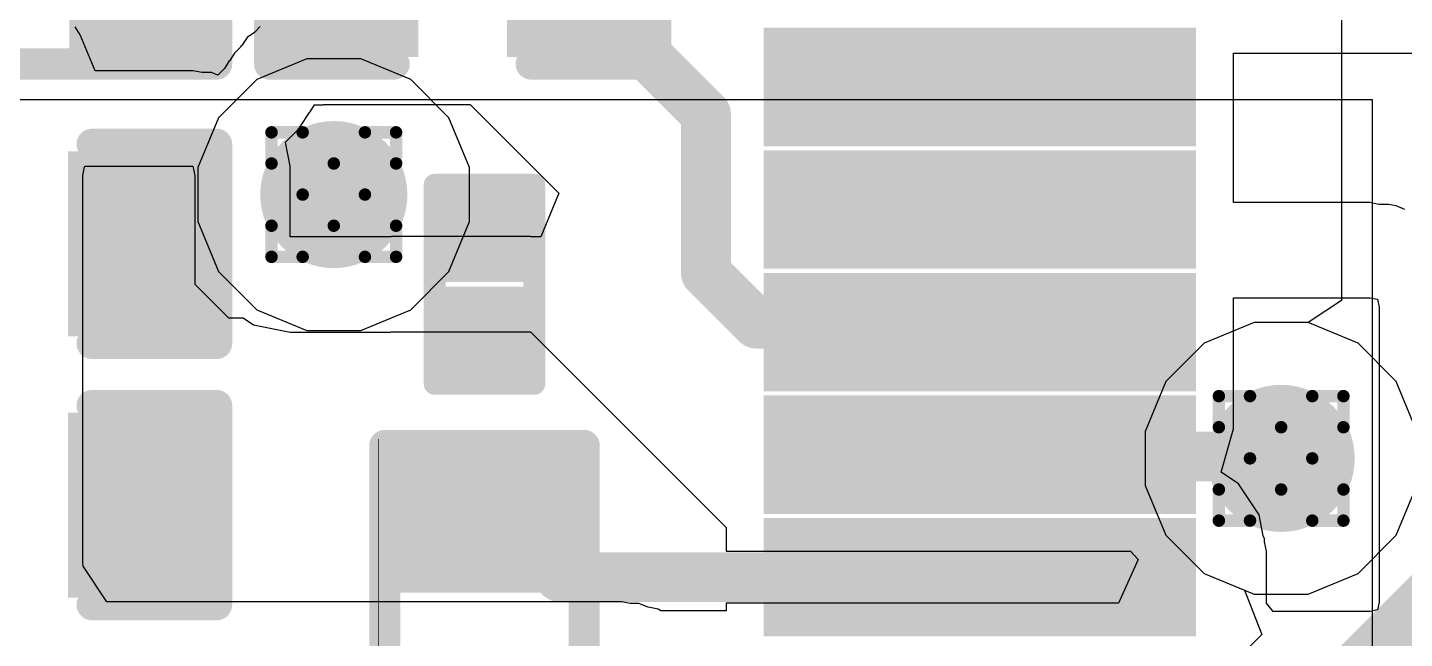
# Model space of a CAD drawing. Header units: inches. Extents: x -11 to 5379, y 0 to 5429.
# Drawn here: x 133.73 to 139.35, y 48.8 to 51.3 of the extents above; entities that cross this region are included whole.
import ezdxf

# ---------------------------------------------------------------- set-up
doc = ezdxf.new("R2010")
doc.units = ezdxf.units.IN
for name, color, linetype in [('Bottom Layer', 5, 'Continuous'), ('Drill Drawing', 1, 'Continuous'), ('GND', 16, 'Continuous'), ('PWR', 76, 'Continuous'), ('Top Layer', 1, 'Continuous'), ('Top Overlay', 2, 'Continuous'), ('Top Paste', 8, 'Continuous'), ('Top Solder', 216, 'Continuous'), ('Via Holes', 16, 'Continuous')]:
    doc.layers.add(name, color=color, linetype=linetype)

# ---------------------------------------------------------------- blocks, each defined once
blk = doc.blocks.new('LQFP_144_20_20__157')
at = {"layer": 'Top Layer'}
for points in [[(-11.46, -4.61), (-9.9, -4.61), (-9.9, -4.89), (-11.46, -4.89)], [(-11.46, -5.11), (-9.9, -5.11), (-9.9, -5.39), (-11.46, -5.39)], [(-11.46, -5.61), (-9.9, -5.61), (-9.9, -5.89), (-11.46, -5.89)], [(-11.46, -6.11), (-9.9, -6.11), (-9.9, -6.39), (-11.46, -6.39)], [(-11.46, -6.61), (-9.9, -6.61), (-9.9, -6.89), (-11.46, -6.89)]]:
    blk.add_hatch(color=1, dxfattribs=at).paths.add_polyline_path(points)
at = {"layer": 'Top Paste'}
for points in [[(-11.46, -4.61), (-9.9, -4.61), (-9.9, -4.89), (-11.46, -4.89)], [(-11.46, -5.11), (-9.9, -5.11), (-9.9, -5.39), (-11.46, -5.39)], [(-11.46, -5.61), (-9.9, -5.61), (-9.9, -5.89), (-11.46, -5.89)], [(-11.46, -6.11), (-9.9, -6.11), (-9.9, -6.39), (-11.46, -6.39)], [(-11.46, -6.61), (-9.9, -6.61), (-9.9, -6.89), (-11.46, -6.89)]]:
    blk.add_hatch(color=8, dxfattribs=at).paths.add_polyline_path(points)
at = {"layer": 'Top Solder'}
for points in [[(-11.5616, -4.5084), (-9.7984, -4.5084), (-9.7984, -4.9916), (-11.5616, -4.9916)], [(-11.5616, -5.0084), (-9.7984, -5.0084), (-9.7984, -5.4916), (-11.5616, -5.4916)], [(-11.5616, -5.5084), (-9.7984, -5.5084), (-9.7984, -5.9916), (-11.5616, -5.9916)], [(-11.5616, -6.0084), (-9.7984, -6.0084), (-9.7984, -6.4916), (-11.5616, -6.4916)], [(-11.5616, -6.5084), (-9.7984, -6.5084), (-9.7984, -6.9916), (-11.5616, -6.9916)]]:
    blk.add_hatch(color=216, dxfattribs=at).paths.add_polyline_path(points)
blk = doc.blocks.new('R___0402_459')
at = {"layer": 'Top Layer'}
for points in [[(-0.6985, -0.3175), (-0.6985, 0.3175), (-0.2413, 0.3175), (-0.2413, -0.3175)], [(0.2413, -0.3175), (0.2413, 0.3175), (0.6985, 0.3175), (0.6985, -0.3175)]]:
    blk.add_hatch(color=1, dxfattribs=at).paths.add_polyline_path(points)
at = {"layer": 'Top Paste'}
for points in [[(-0.6985, -0.3175), (-0.6985, 0.3175), (-0.2413, 0.3175), (-0.2413, -0.3175)], [(0.2413, -0.3175), (0.2413, 0.3175), (0.6985, 0.3175), (0.6985, -0.3175)]]:
    blk.add_hatch(color=8, dxfattribs=at).paths.add_polyline_path(points)
at = {"layer": 'Top Solder'}
for points in [[(-0.7535, -0.3725), (-0.7535, 0.3725), (-0.1863, 0.3725), (-0.1863, -0.3725)], [(0.1863, -0.3725), (0.1863, 0.3725), (0.7535, 0.3725), (0.7535, -0.3725)]]:
    blk.add_hatch(color=216, dxfattribs=at).paths.add_polyline_path(points)
at = {"layer": 'Top Overlay'}
for points in [[(0.7874, 0.4064, 0.127, 0.127, 0), (-0.7874, 0.4064, 0.127, 0.127, 0)], [(-0.7874, 0.4064, 0.127, 0.127, 0), (-0.7874, -0.4064, 0.127, 0.127, 0)], [(0.7874, 0.4064, 0.127, 0.127, 0), (0.7874, -0.4064, 0.127, 0.127, 0)], [(0.7874, -0.4064, 0.127, 0.127, 0), (-0.7874, -0.4064, 0.127, 0.127, 0)], [(0.8128, -0.4318, 0.00323, 0.00323, 0), (-0.8128, -0.4318, 0.00323, 0.00323, 0)]]:
    blk.add_lwpolyline(points, format="xyseb", dxfattribs=at)
for points in [[(-0.8191, 0.4064, 0.0635, 0.0635, 1), (-0.7556, 0.4064, 0.0635, 0.0635, 1)], [(-0.8191, 0.4064, 0.0635, 0.0635, 1), (-0.7556, 0.4064, 0.0635, 0.0635, 1)], [(0.7556, 0.4064, 0.0635, 0.0635, 1), (0.8191, 0.4064, 0.0635, 0.0635, 1)], [(0.7556, 0.4064, 0.0635, 0.0635, 1), (0.8191, 0.4064, 0.0635, 0.0635, 1)], [(-0.8191, -0.4064, 0.0635, 0.0635, 1), (-0.7556, -0.4064, 0.0635, 0.0635, 1)], [(-0.8191, -0.4064, 0.0635, 0.0635, 1), (-0.7556, -0.4064, 0.0635, 0.0635, 1)], [(0.7556, -0.4064, 0.0635, 0.0635, 1), (0.8191, -0.4064, 0.0635, 0.0635, 1)], [(0.7556, -0.4064, 0.0635, 0.0635, 1), (0.8191, -0.4064, 0.0635, 0.0635, 1)], [(-0.8136, -0.4318, 0.00161, 0.00161, 1), (-0.812, -0.4318, 0.00161, 0.00161, 1)], [(0.812, -0.4318, 0.00161, 0.00161, 1), (0.8136, -0.4318, 0.00161, 0.00161, 1)]]:
    blk.add_lwpolyline(points, format="xyseb", close=True, dxfattribs=at)
blk = doc.blocks.new('R___0402_463')
at = {"layer": 'Top Layer'}
for points in [[(-0.6985, -0.3175), (-0.6985, 0.3175), (-0.2413, 0.3175), (-0.2413, -0.3175)], [(0.2413, -0.3175), (0.2413, 0.3175), (0.6985, 0.3175), (0.6985, -0.3175)]]:
    blk.add_hatch(color=1, dxfattribs=at).paths.add_polyline_path(points)
at = {"layer": 'Top Paste'}
for points in [[(-0.6985, -0.3175), (-0.6985, 0.3175), (-0.2413, 0.3175), (-0.2413, -0.3175)], [(0.2413, -0.3175), (0.2413, 0.3175), (0.6985, 0.3175), (0.6985, -0.3175)]]:
    blk.add_hatch(color=8, dxfattribs=at).paths.add_polyline_path(points)
at = {"layer": 'Top Solder'}
for points in [[(-0.7535, -0.3725), (-0.7535, 0.3725), (-0.1863, 0.3725), (-0.1863, -0.3725)], [(0.1863, -0.3725), (0.1863, 0.3725), (0.7535, 0.3725), (0.7535, -0.3725)]]:
    blk.add_hatch(color=216, dxfattribs=at).paths.add_polyline_path(points)
at = {"layer": 'Top Overlay'}
for points in [[(0.7874, 0.4064, 0.127, 0.127, 0), (-0.7874, 0.4064, 0.127, 0.127, 0)], [(-0.7874, -0.4064, 0.127, 0.127, 0), (-0.7874, 0.4064, 0.127, 0.127, 0)], [(0.7874, -0.4064, 0.127, 0.127, 0), (0.7874, 0.4064, 0.127, 0.127, 0)], [(0.7874, -0.4064, 0.127, 0.127, 0), (-0.7874, -0.4064, 0.127, 0.127, 0)], [(0.8128, -0.4318, 0.00323, 0.00323, 0), (-0.8128, -0.4318, 0.00323, 0.00323, 0)]]:
    blk.add_lwpolyline(points, format="xyseb", dxfattribs=at)
for points in [[(-0.8191, 0.4064, 0.0635, 0.0635, 1), (-0.7556, 0.4064, 0.0635, 0.0635, 1)], [(-0.8191, 0.4064, 0.0635, 0.0635, 1), (-0.7556, 0.4064, 0.0635, 0.0635, 1)], [(0.7556, 0.4064, 0.0635, 0.0635, 1), (0.8191, 0.4064, 0.0635, 0.0635, 1)], [(0.7556, 0.4064, 0.0635, 0.0635, 1), (0.8191, 0.4064, 0.0635, 0.0635, 1)], [(-0.8191, -0.4064, 0.0635, 0.0635, 1), (-0.7556, -0.4064, 0.0635, 0.0635, 1)], [(-0.8191, -0.4064, 0.0635, 0.0635, 1), (-0.7556, -0.4064, 0.0635, 0.0635, 1)], [(0.7556, -0.4064, 0.0635, 0.0635, 1), (0.8191, -0.4064, 0.0635, 0.0635, 1)], [(0.7556, -0.4064, 0.0635, 0.0635, 1), (0.8191, -0.4064, 0.0635, 0.0635, 1)], [(-0.8136, -0.4318, 0.00161, 0.00161, 1), (-0.812, -0.4318, 0.00161, 0.00161, 1)], [(0.812, -0.4318, 0.00161, 0.00161, 1), (0.8136, -0.4318, 0.00161, 0.00161, 1)]]:
    blk.add_lwpolyline(points, format="xyseb", close=True, dxfattribs=at)
blk = doc.blocks.new('DFN_2_0_3_0_6__571')
at = {"layer": 'Top Layer'}
for points in [[(-0.33, -0.13), (-0.33, 0.13), (-0.06, 0.13), (-0.06, -0.13)], [(0.06, -0.13), (0.06, 0.13), (0.33, 0.13), (0.33, -0.13)]]:
    blk.add_hatch(color=1, dxfattribs=at).paths.add_polyline_path(points)
at = {"layer": 'Top Paste'}
for points in [[(-0.33, -0.13), (-0.33, 0.13), (-0.06, 0.13), (-0.06, -0.13)], [(0.06, -0.13), (0.06, 0.13), (0.33, 0.13), (0.33, -0.13)]]:
    blk.add_hatch(color=8, dxfattribs=at).paths.add_polyline_path(points)
at = {"layer": 'Top Solder'}
for points in [[(-0.38, -0.18), (-0.38, 0.18), (-0.01, 0.18), (-0.01, -0.18)], [(0.01, -0.18), (0.01, 0.18), (0.38, 0.18), (0.38, -0.18)]]:
    blk.add_hatch(color=216, dxfattribs=at).paths.add_polyline_path(points)
at = {"layer": 'Top Overlay'}
for points in [[(-0.4064, -0.2032, 0.0889, 0.0889, 0), (-0.4064, 0.2032, 0.0889, 0.0889, 0)], [(0.4064, 0.2032, 0.0889, 0.0889, 0), (-0.4064, 0.2032, 0.0889, 0.0889, 0)], [(0.4064, -0.2032, 0.0889, 0.0889, 0), (0.4064, 0.2032, 0.0889, 0.0889, 0)], [(0.4064, -0.2032, 0.0889, 0.0889, 0), (-0.4064, -0.2032, 0.0889, 0.0889, 0)]]:
    blk.add_lwpolyline(points, format="xyseb", dxfattribs=at)
for points in [[(-0.4286, 0.2032, 0.0445, 0.0445, 1), (-0.3842, 0.2032, 0.0445, 0.0445, 1)], [(-0.4286, 0.2032, 0.0445, 0.0445, 1), (-0.3842, 0.2032, 0.0445, 0.0445, 1)], [(0.3842, 0.2032, 0.0445, 0.0445, 1), (0.4286, 0.2032, 0.0445, 0.0445, 1)], [(0.3842, 0.2032, 0.0445, 0.0445, 1), (0.4286, 0.2032, 0.0445, 0.0445, 1)], [(-0.4286, -0.2032, 0.0445, 0.0445, 1), (-0.3842, -0.2032, 0.0445, 0.0445, 1)], [(-0.4286, -0.2032, 0.0445, 0.0445, 1), (-0.3842, -0.2032, 0.0445, 0.0445, 1)], [(0.3842, -0.2032, 0.0445, 0.0445, 1), (0.4286, -0.2032, 0.0445, 0.0445, 1)], [(0.3842, -0.2032, 0.0445, 0.0445, 1), (0.4286, -0.2032, 0.0445, 0.0445, 1)]]:
    blk.add_lwpolyline(points, format="xyseb", close=True, dxfattribs=at)
blk = doc.blocks.new('C___0402_679')
at = {"layer": 'Top Layer'}
for points in [[(-0.6985, -0.3175), (-0.6985, 0.3175), (-0.2413, 0.3175), (-0.2413, -0.3175)], [(0.2413, -0.3175), (0.2413, 0.3175), (0.6985, 0.3175), (0.6985, -0.3175)]]:
    blk.add_hatch(color=1, dxfattribs=at).paths.add_polyline_path(points)
at = {"layer": 'Top Paste'}
for points in [[(-0.6985, -0.3175), (-0.6985, 0.3175), (-0.2413, 0.3175), (-0.2413, -0.3175)], [(0.2413, -0.3175), (0.2413, 0.3175), (0.6985, 0.3175), (0.6985, -0.3175)]]:
    blk.add_hatch(color=8, dxfattribs=at).paths.add_polyline_path(points)
at = {"layer": 'Top Solder'}
for points in [[(-0.7585, -0.3775), (-0.7585, 0.3775), (-0.1813, 0.3775), (-0.1813, -0.3775)], [(0.1813, -0.3775), (0.1813, 0.3775), (0.7585, 0.3775), (0.7585, -0.3775)]]:
    blk.add_hatch(color=216, dxfattribs=at).paths.add_polyline_path(points)
at = {"layer": 'Top Overlay'}
for points in [[(-0.7874, -0.4064, 0.127, 0.127, 0), (-0.7874, 0.4064, 0.127, 0.127, 0)], [(-0.7874, 0.4064, 0.127, 0.127, 0), (-0.2794, 0.4064, 0.127, 0.127, 0)], [(0.2794, 0.4064, 0.127, 0.127, 0), (0.7874, 0.4064, 0.127, 0.127, 0)], [(0.7874, -0.4064, 0.127, 0.127, 0), (0.7874, 0.4064, 0.127, 0.127, 0)], [(-0.7874, -0.4064, 0.127, 0.127, 0), (-0.2794, -0.4064, 0.127, 0.127, 0)], [(0.2794, -0.4064, 0.127, 0.127, 0), (0.7874, -0.4064, 0.127, 0.127, 0)]]:
    blk.add_lwpolyline(points, format="xyseb", dxfattribs=at)
for points in [[(-0.8191, 0.4064, 0.0635, 0.0635, 1), (-0.7556, 0.4064, 0.0635, 0.0635, 1)], [(-0.8191, 0.4064, 0.0635, 0.0635, 1), (-0.7556, 0.4064, 0.0635, 0.0635, 1)], [(-0.3111, 0.4064, 0.0635, 0.0635, 1), (-0.2477, 0.4064, 0.0635, 0.0635, 1)], [(0.2477, 0.4064, 0.0635, 0.0635, 1), (0.3111, 0.4064, 0.0635, 0.0635, 1)], [(0.7556, 0.4064, 0.0635, 0.0635, 1), (0.8191, 0.4064, 0.0635, 0.0635, 1)], [(0.7556, 0.4064, 0.0635, 0.0635, 1), (0.8191, 0.4064, 0.0635, 0.0635, 1)], [(-0.8191, -0.4064, 0.0635, 0.0635, 1), (-0.7556, -0.4064, 0.0635, 0.0635, 1)], [(-0.8191, -0.4064, 0.0635, 0.0635, 1), (-0.7556, -0.4064, 0.0635, 0.0635, 1)], [(-0.3111, -0.4064, 0.0635, 0.0635, 1), (-0.2477, -0.4064, 0.0635, 0.0635, 1)], [(0.2477, -0.4064, 0.0635, 0.0635, 1), (0.3111, -0.4064, 0.0635, 0.0635, 1)], [(0.7556, -0.4064, 0.0635, 0.0635, 1), (0.8191, -0.4064, 0.0635, 0.0635, 1)], [(0.7556, -0.4064, 0.0635, 0.0635, 1), (0.8191, -0.4064, 0.0635, 0.0635, 1)]]:
    blk.add_lwpolyline(points, format="xyseb", close=True, dxfattribs=at)
blk = doc.blocks.new('C___0402_680')
at = {"layer": 'Top Layer'}
for points in [[(-0.6985, -0.3175), (-0.6985, 0.3175), (-0.2413, 0.3175), (-0.2413, -0.3175)], [(0.2413, -0.3175), (0.2413, 0.3175), (0.6985, 0.3175), (0.6985, -0.3175)]]:
    blk.add_hatch(color=1, dxfattribs=at).paths.add_polyline_path(points)
at = {"layer": 'Top Paste'}
for points in [[(-0.6985, -0.3175), (-0.6985, 0.3175), (-0.2413, 0.3175), (-0.2413, -0.3175)], [(0.2413, -0.3175), (0.2413, 0.3175), (0.6985, 0.3175), (0.6985, -0.3175)]]:
    blk.add_hatch(color=8, dxfattribs=at).paths.add_polyline_path(points)
at = {"layer": 'Top Solder'}
for points in [[(-0.7585, -0.3775), (-0.7585, 0.3775), (-0.1813, 0.3775), (-0.1813, -0.3775)], [(0.1813, -0.3775), (0.1813, 0.3775), (0.7585, 0.3775), (0.7585, -0.3775)]]:
    blk.add_hatch(color=216, dxfattribs=at).paths.add_polyline_path(points)
at = {"layer": 'Top Overlay'}
for points in [[(-0.7874, -0.4064, 0.127, 0.127, 0), (-0.7874, 0.4064, 0.127, 0.127, 0)], [(-0.7874, 0.4064, 0.127, 0.127, 0), (-0.2794, 0.4064, 0.127, 0.127, 0)], [(0.2794, 0.4064, 0.127, 0.127, 0), (0.7874, 0.4064, 0.127, 0.127, 0)], [(0.7874, -0.4064, 0.127, 0.127, 0), (0.7874, 0.4064, 0.127, 0.127, 0)], [(-0.7874, -0.4064, 0.127, 0.127, 0), (-0.2794, -0.4064, 0.127, 0.127, 0)], [(0.2794, -0.4064, 0.127, 0.127, 0), (0.7874, -0.4064, 0.127, 0.127, 0)]]:
    blk.add_lwpolyline(points, format="xyseb", dxfattribs=at)
for points in [[(-0.8191, 0.4064, 0.0635, 0.0635, 1), (-0.7556, 0.4064, 0.0635, 0.0635, 1)], [(-0.8191, 0.4064, 0.0635, 0.0635, 1), (-0.7556, 0.4064, 0.0635, 0.0635, 1)], [(-0.3111, 0.4064, 0.0635, 0.0635, 1), (-0.2477, 0.4064, 0.0635, 0.0635, 1)], [(0.2477, 0.4064, 0.0635, 0.0635, 1), (0.3111, 0.4064, 0.0635, 0.0635, 1)], [(0.7556, 0.4064, 0.0635, 0.0635, 1), (0.8191, 0.4064, 0.0635, 0.0635, 1)], [(0.7556, 0.4064, 0.0635, 0.0635, 1), (0.8191, 0.4064, 0.0635, 0.0635, 1)], [(-0.8191, -0.4064, 0.0635, 0.0635, 1), (-0.7556, -0.4064, 0.0635, 0.0635, 1)], [(-0.8191, -0.4064, 0.0635, 0.0635, 1), (-0.7556, -0.4064, 0.0635, 0.0635, 1)], [(-0.3111, -0.4064, 0.0635, 0.0635, 1), (-0.2477, -0.4064, 0.0635, 0.0635, 1)], [(0.2477, -0.4064, 0.0635, 0.0635, 1), (0.3111, -0.4064, 0.0635, 0.0635, 1)], [(0.7556, -0.4064, 0.0635, 0.0635, 1), (0.8191, -0.4064, 0.0635, 0.0635, 1)], [(0.7556, -0.4064, 0.0635, 0.0635, 1), (0.8191, -0.4064, 0.0635, 0.0635, 1)]]:
    blk.add_lwpolyline(points, format="xyseb", close=True, dxfattribs=at)
blk = doc.blocks.new('C___0402_692')
at = {"layer": 'Top Layer'}
for points in [[(-0.6985, -0.3175), (-0.6985, 0.3175), (-0.2413, 0.3175), (-0.2413, -0.3175)], [(0.2413, -0.3175), (0.2413, 0.3175), (0.6985, 0.3175), (0.6985, -0.3175)]]:
    blk.add_hatch(color=1, dxfattribs=at).paths.add_polyline_path(points)
at = {"layer": 'Top Paste'}
for points in [[(-0.6985, -0.3175), (-0.6985, 0.3175), (-0.2413, 0.3175), (-0.2413, -0.3175)], [(0.2413, -0.3175), (0.2413, 0.3175), (0.6985, 0.3175), (0.6985, -0.3175)]]:
    blk.add_hatch(color=8, dxfattribs=at).paths.add_polyline_path(points)
at = {"layer": 'Top Solder'}
for points in [[(-0.7585, -0.3775), (-0.7585, 0.3775), (-0.1813, 0.3775), (-0.1813, -0.3775)], [(0.1813, -0.3775), (0.1813, 0.3775), (0.7585, 0.3775), (0.7585, -0.3775)]]:
    blk.add_hatch(color=216, dxfattribs=at).paths.add_polyline_path(points)
at = {"layer": 'Top Overlay'}
for points in [[(-0.7874, -0.4064, 0.127, 0.127, 0), (-0.7874, 0.4064, 0.127, 0.127, 0)], [(-0.7874, 0.4064, 0.127, 0.127, 0), (-0.2794, 0.4064, 0.127, 0.127, 0)], [(0.2794, 0.4064, 0.127, 0.127, 0), (0.7874, 0.4064, 0.127, 0.127, 0)], [(0.7874, -0.4064, 0.127, 0.127, 0), (0.7874, 0.4064, 0.127, 0.127, 0)], [(-0.7874, -0.4064, 0.127, 0.127, 0), (-0.2794, -0.4064, 0.127, 0.127, 0)], [(0.2794, -0.4064, 0.127, 0.127, 0), (0.7874, -0.4064, 0.127, 0.127, 0)]]:
    blk.add_lwpolyline(points, format="xyseb", dxfattribs=at)
for points in [[(-0.8191, 0.4064, 0.0635, 0.0635, 1), (-0.7556, 0.4064, 0.0635, 0.0635, 1)], [(-0.8191, 0.4064, 0.0635, 0.0635, 1), (-0.7556, 0.4064, 0.0635, 0.0635, 1)], [(-0.3111, 0.4064, 0.0635, 0.0635, 1), (-0.2477, 0.4064, 0.0635, 0.0635, 1)], [(0.2477, 0.4064, 0.0635, 0.0635, 1), (0.3111, 0.4064, 0.0635, 0.0635, 1)], [(0.7556, 0.4064, 0.0635, 0.0635, 1), (0.8191, 0.4064, 0.0635, 0.0635, 1)], [(0.7556, 0.4064, 0.0635, 0.0635, 1), (0.8191, 0.4064, 0.0635, 0.0635, 1)], [(-0.8191, -0.4064, 0.0635, 0.0635, 1), (-0.7556, -0.4064, 0.0635, 0.0635, 1)], [(-0.8191, -0.4064, 0.0635, 0.0635, 1), (-0.7556, -0.4064, 0.0635, 0.0635, 1)], [(-0.3111, -0.4064, 0.0635, 0.0635, 1), (-0.2477, -0.4064, 0.0635, 0.0635, 1)], [(0.2477, -0.4064, 0.0635, 0.0635, 1), (0.3111, -0.4064, 0.0635, 0.0635, 1)], [(0.7556, -0.4064, 0.0635, 0.0635, 1), (0.8191, -0.4064, 0.0635, 0.0635, 1)], [(0.7556, -0.4064, 0.0635, 0.0635, 1), (0.8191, -0.4064, 0.0635, 0.0635, 1)]]:
    blk.add_lwpolyline(points, format="xyseb", close=True, dxfattribs=at)

msp = doc.modelspace()

# ---------------------------------------------------------------- hatches: boundary and pattern name
at = {"layer": 'Bottom Layer'}
h = msp.add_hatch(color=5, dxfattribs=at)
edge = h.paths.add_edge_path()
edge.add_arc((134.9832, 50.6148), 0.3, 0, 360)
h = msp.add_hatch(color=5, dxfattribs=at)
edge = h.paths.add_edge_path()
edge.add_arc((138.8466, 49.5386), 0.3, 0, 360)
at = {"layer": 'GND'}
h = msp.add_hatch(color=16, dxfattribs=at)
edge = h.paths.add_edge_path()
edge.add_arc((134.9832, 50.6148), 0.3, 0, 360)
h = msp.add_hatch(color=16, dxfattribs=at)
edge = h.paths.add_edge_path()
edge.add_arc((138.8466, 49.5386), 0.3, 0, 360)
at = {"layer": 'PWR'}
h = msp.add_hatch(color=76, dxfattribs=at)
edge = h.paths.add_edge_path()
edge.add_arc((134.9832, 50.6148), 0.3, 0, 360)
h = msp.add_hatch(color=76, dxfattribs=at)
edge = h.paths.add_edge_path()
edge.add_arc((138.8466, 49.5386), 0.3, 0, 360)
at = {"layer": 'Top Layer'}
h = msp.add_hatch(color=1, dxfattribs=at)
edge = h.paths.add_edge_path()
edge.add_arc((134.9832, 50.6148), 0.3, 0, 360)
h = msp.add_hatch(color=1, dxfattribs=at)
edge = h.paths.add_edge_path()
edge.add_arc((138.8466, 49.5386), 0.3, 0, 360)
at = {"layer": 'Via Holes'}
h = msp.add_hatch(color=7, dxfattribs=at)
edge = h.paths.add_edge_path()
edge.add_arc((134.9832, 50.6148), 0.15, 0, 360)
h = msp.add_hatch(color=7, dxfattribs=at)
edge = h.paths.add_edge_path()
edge.add_arc((138.8466, 49.5386), 0.15, 0, 360)

# ---------------------------------------------------------------- linework, layer by layer
at = {"layer": 'Bottom Layer'}
for p, q in [((139.0922, 51.8036), (139.0922, 50.183)), ((134.873, 51.1688), (134.6694, 51.0844)), ((135.0934, 51.1688), (134.873, 51.1688)), ((135.297, 51.0844), (135.0934, 51.1688)), ((134.6694, 51.0844), (134.5135, 50.9286)), ((135.4529, 50.9286), (135.297, 51.0844)), ((134.5135, 50.9286), (134.4292, 50.725)), ((135.5372, 50.725), (135.4529, 50.9286)), ((134.4292, 50.725), (134.4292, 50.5046)), ((135.5372, 50.5046), (135.5372, 50.725)), ((134.4292, 50.5046), (134.5135, 50.301)), ((135.4529, 50.301), (135.5372, 50.5046)), ((134.5135, 50.301), (134.6694, 50.1451)), ((135.297, 50.1451), (135.4529, 50.301)), ((134.6694, 50.1451), (134.873, 50.0608)), ((135.0934, 50.0608), (135.297, 50.1451)), ((139.0922, 50.183), (138.9568, 50.0926)), ((138.7364, 50.0926), (138.5328, 50.0082)), ((138.9568, 50.0926), (138.7364, 50.0926)), ((134.873, 50.0608), (135.0934, 50.0608)), ((138.5328, 50.0082), (138.377, 49.8524)), ((138.377, 49.8524), (138.2926, 49.6488)), ((138.2926, 49.6488), (138.2926, 49.4284)), ((138.2926, 49.4284), (138.377, 49.2247)), ((138.377, 49.2247), (138.5328, 49.0689)), ((138.5328, 49.0689), (138.6968, 49.001)), ((138.6968, 49.001), (138.7676, 48.8203)), ((138.7676, 48.8203), (137.9232, 47.9759))]:
    msp.add_line(p, q, dxfattribs=at)
msp.add_lwpolyline([(138.0841, 47.5875, 0.254, 0.254, 0), (139.4806, 48.984, 0.254, 0.254, 0)], format="xyseb", dxfattribs=at)
at = {"layer": 'Drill Drawing'}
for points in [[(134.7292, 50.7418, 0.0508, 0.0508, 0), (134.7292, 50.8688, 0.0508, 0.0508, 0)], [(134.7292, 50.8688, 0.0508, 0.0508, 0), (134.8562, 50.8688, 0.0508, 0.0508, 0)], [(134.8562, 50.8688, 0.0508, 0.0508, 0), (134.9832, 50.7418, 0.0508, 0.0508, 0)], [(134.9832, 50.7418, 0.0508, 0.0508, 0), (135.1102, 50.8688, 0.0508, 0.0508, 0)], [(135.1102, 50.8688, 0.0508, 0.0508, 0), (135.2372, 50.8688, 0.0508, 0.0508, 0)], [(135.2372, 50.7418, 0.0508, 0.0508, 0), (135.2372, 50.8688, 0.0508, 0.0508, 0)], [(134.7292, 50.7418, 0.0508, 0.0508, 0), (134.8562, 50.6148, 0.0508, 0.0508, 0)], [(135.1102, 50.6148, 0.0508, 0.0508, 0), (135.2372, 50.7418, 0.0508, 0.0508, 0)], [(134.7292, 50.4878, 0.0508, 0.0508, 0), (134.8562, 50.6148, 0.0508, 0.0508, 0)], [(135.1102, 50.6148, 0.0508, 0.0508, 0), (135.2372, 50.4878, 0.0508, 0.0508, 0)], [(134.7292, 50.3608, 0.0508, 0.0508, 0), (134.7292, 50.4878, 0.0508, 0.0508, 0)], [(134.8562, 50.3608, 0.0508, 0.0508, 0), (134.9832, 50.4878, 0.0508, 0.0508, 0)], [(134.9832, 50.4878, 0.0508, 0.0508, 0), (135.1102, 50.3608, 0.0508, 0.0508, 0)], [(135.2372, 50.3608, 0.0508, 0.0508, 0), (135.2372, 50.4878, 0.0508, 0.0508, 0)], [(134.7292, 50.3608, 0.0508, 0.0508, 0), (134.8562, 50.3608, 0.0508, 0.0508, 0)], [(135.1102, 50.3608, 0.0508, 0.0508, 0), (135.2372, 50.3608, 0.0508, 0.0508, 0)], [(138.5926, 49.6656, 0.0508, 0.0508, 0), (138.5926, 49.7926, 0.0508, 0.0508, 0)], [(138.5926, 49.7926, 0.0508, 0.0508, 0), (138.7196, 49.7926, 0.0508, 0.0508, 0)], [(138.7196, 49.7926, 0.0508, 0.0508, 0), (138.8466, 49.6656, 0.0508, 0.0508, 0)], [(138.8466, 49.6656, 0.0508, 0.0508, 0), (138.9736, 49.7926, 0.0508, 0.0508, 0)], [(138.9736, 49.7926, 0.0508, 0.0508, 0), (139.1006, 49.7926, 0.0508, 0.0508, 0)], [(139.1006, 49.6656, 0.0508, 0.0508, 0), (139.1006, 49.7926, 0.0508, 0.0508, 0)], [(138.5926, 49.6656, 0.0508, 0.0508, 0), (138.7196, 49.5386, 0.0508, 0.0508, 0)], [(138.9736, 49.5386, 0.0508, 0.0508, 0), (139.1006, 49.6656, 0.0508, 0.0508, 0)], [(138.5926, 49.4116, 0.0508, 0.0508, 0), (138.7196, 49.5386, 0.0508, 0.0508, 0)], [(138.9736, 49.5386, 0.0508, 0.0508, 0), (139.1006, 49.4116, 0.0508, 0.0508, 0)], [(138.5926, 49.2846, 0.0508, 0.0508, 0), (138.5926, 49.4116, 0.0508, 0.0508, 0)], [(138.7196, 49.2846, 0.0508, 0.0508, 0), (138.8466, 49.4116, 0.0508, 0.0508, 0)], [(138.8466, 49.4116, 0.0508, 0.0508, 0), (138.9736, 49.2846, 0.0508, 0.0508, 0)], [(139.1006, 49.2846, 0.0508, 0.0508, 0), (139.1006, 49.4116, 0.0508, 0.0508, 0)], [(138.5926, 49.2846, 0.0508, 0.0508, 0), (138.7196, 49.2846, 0.0508, 0.0508, 0)], [(138.9736, 49.2846, 0.0508, 0.0508, 0), (139.1006, 49.2846, 0.0508, 0.0508, 0)]]:
    msp.add_lwpolyline(points, format="xyseb", dxfattribs=at)
for points in [[(134.7165, 50.8688, 0.0254, 0.0254, 1), (134.7419, 50.8688, 0.0254, 0.0254, 1)], [(134.7165, 50.8688, 0.0254, 0.0254, 1), (134.7419, 50.8688, 0.0254, 0.0254, 1)], [(134.8435, 50.8688, 0.0254, 0.0254, 1), (134.8689, 50.8688, 0.0254, 0.0254, 1)], [(134.8435, 50.8688, 0.0254, 0.0254, 1), (134.8689, 50.8688, 0.0254, 0.0254, 1)], [(135.0975, 50.8688, 0.0254, 0.0254, 1), (135.1229, 50.8688, 0.0254, 0.0254, 1)], [(135.0975, 50.8688, 0.0254, 0.0254, 1), (135.1229, 50.8688, 0.0254, 0.0254, 1)], [(135.2245, 50.8688, 0.0254, 0.0254, 1), (135.2499, 50.8688, 0.0254, 0.0254, 1)], [(135.2245, 50.8688, 0.0254, 0.0254, 1), (135.2499, 50.8688, 0.0254, 0.0254, 1)], [(134.7165, 50.7418, 0.0254, 0.0254, 1), (134.7419, 50.7418, 0.0254, 0.0254, 1)], [(134.7165, 50.7418, 0.0254, 0.0254, 1), (134.7419, 50.7418, 0.0254, 0.0254, 1)], [(134.9705, 50.7418, 0.0254, 0.0254, 1), (134.9959, 50.7418, 0.0254, 0.0254, 1)], [(134.9705, 50.7418, 0.0254, 0.0254, 1), (134.9959, 50.7418, 0.0254, 0.0254, 1)], [(135.2245, 50.7418, 0.0254, 0.0254, 1), (135.2499, 50.7418, 0.0254, 0.0254, 1)], [(135.2245, 50.7418, 0.0254, 0.0254, 1), (135.2499, 50.7418, 0.0254, 0.0254, 1)], [(134.8435, 50.6148, 0.0254, 0.0254, 1), (134.8689, 50.6148, 0.0254, 0.0254, 1)], [(134.8435, 50.6148, 0.0254, 0.0254, 1), (134.8689, 50.6148, 0.0254, 0.0254, 1)], [(135.0975, 50.6148, 0.0254, 0.0254, 1), (135.1229, 50.6148, 0.0254, 0.0254, 1)], [(135.0975, 50.6148, 0.0254, 0.0254, 1), (135.1229, 50.6148, 0.0254, 0.0254, 1)], [(134.7165, 50.4878, 0.0254, 0.0254, 1), (134.7419, 50.4878, 0.0254, 0.0254, 1)], [(134.7165, 50.4878, 0.0254, 0.0254, 1), (134.7419, 50.4878, 0.0254, 0.0254, 1)], [(134.9705, 50.4878, 0.0254, 0.0254, 1), (134.9959, 50.4878, 0.0254, 0.0254, 1)], [(134.9705, 50.4878, 0.0254, 0.0254, 1), (134.9959, 50.4878, 0.0254, 0.0254, 1)], [(135.2245, 50.4878, 0.0254, 0.0254, 1), (135.2499, 50.4878, 0.0254, 0.0254, 1)], [(135.2245, 50.4878, 0.0254, 0.0254, 1), (135.2499, 50.4878, 0.0254, 0.0254, 1)], [(134.7165, 50.3608, 0.0254, 0.0254, 1), (134.7419, 50.3608, 0.0254, 0.0254, 1)], [(134.7165, 50.3608, 0.0254, 0.0254, 1), (134.7419, 50.3608, 0.0254, 0.0254, 1)], [(134.8435, 50.3608, 0.0254, 0.0254, 1), (134.8689, 50.3608, 0.0254, 0.0254, 1)], [(134.8435, 50.3608, 0.0254, 0.0254, 1), (134.8689, 50.3608, 0.0254, 0.0254, 1)], [(135.0975, 50.3608, 0.0254, 0.0254, 1), (135.1229, 50.3608, 0.0254, 0.0254, 1)], [(135.0975, 50.3608, 0.0254, 0.0254, 1), (135.1229, 50.3608, 0.0254, 0.0254, 1)], [(135.2245, 50.3608, 0.0254, 0.0254, 1), (135.2499, 50.3608, 0.0254, 0.0254, 1)], [(135.2245, 50.3608, 0.0254, 0.0254, 1), (135.2499, 50.3608, 0.0254, 0.0254, 1)], [(138.5799, 49.7926, 0.0254, 0.0254, 1), (138.6053, 49.7926, 0.0254, 0.0254, 1)], [(138.5799, 49.7926, 0.0254, 0.0254, 1), (138.6053, 49.7926, 0.0254, 0.0254, 1)], [(138.7069, 49.7926, 0.0254, 0.0254, 1), (138.7323, 49.7926, 0.0254, 0.0254, 1)], [(138.7069, 49.7926, 0.0254, 0.0254, 1), (138.7323, 49.7926, 0.0254, 0.0254, 1)], [(138.9609, 49.7926, 0.0254, 0.0254, 1), (138.9863, 49.7926, 0.0254, 0.0254, 1)], [(138.9609, 49.7926, 0.0254, 0.0254, 1), (138.9863, 49.7926, 0.0254, 0.0254, 1)], [(139.0879, 49.7926, 0.0254, 0.0254, 1), (139.1133, 49.7926, 0.0254, 0.0254, 1)], [(139.0879, 49.7926, 0.0254, 0.0254, 1), (139.1133, 49.7926, 0.0254, 0.0254, 1)], [(138.5799, 49.6656, 0.0254, 0.0254, 1), (138.6053, 49.6656, 0.0254, 0.0254, 1)], [(138.5799, 49.6656, 0.0254, 0.0254, 1), (138.6053, 49.6656, 0.0254, 0.0254, 1)], [(138.8339, 49.6656, 0.0254, 0.0254, 1), (138.8593, 49.6656, 0.0254, 0.0254, 1)], [(138.8339, 49.6656, 0.0254, 0.0254, 1), (138.8593, 49.6656, 0.0254, 0.0254, 1)], [(139.0879, 49.6656, 0.0254, 0.0254, 1), (139.1133, 49.6656, 0.0254, 0.0254, 1)], [(139.0879, 49.6656, 0.0254, 0.0254, 1), (139.1133, 49.6656, 0.0254, 0.0254, 1)], [(138.7069, 49.5386, 0.0254, 0.0254, 1), (138.7323, 49.5386, 0.0254, 0.0254, 1)], [(138.7069, 49.5386, 0.0254, 0.0254, 1), (138.7323, 49.5386, 0.0254, 0.0254, 1)], [(138.9609, 49.5386, 0.0254, 0.0254, 1), (138.9863, 49.5386, 0.0254, 0.0254, 1)], [(138.9609, 49.5386, 0.0254, 0.0254, 1), (138.9863, 49.5386, 0.0254, 0.0254, 1)], [(138.5799, 49.4116, 0.0254, 0.0254, 1), (138.6053, 49.4116, 0.0254, 0.0254, 1)], [(138.5799, 49.4116, 0.0254, 0.0254, 1), (138.6053, 49.4116, 0.0254, 0.0254, 1)], [(138.8339, 49.4116, 0.0254, 0.0254, 1), (138.8593, 49.4116, 0.0254, 0.0254, 1)], [(138.8339, 49.4116, 0.0254, 0.0254, 1), (138.8593, 49.4116, 0.0254, 0.0254, 1)], [(139.0879, 49.4116, 0.0254, 0.0254, 1), (139.1133, 49.4116, 0.0254, 0.0254, 1)], [(139.0879, 49.4116, 0.0254, 0.0254, 1), (139.1133, 49.4116, 0.0254, 0.0254, 1)], [(138.5799, 49.2846, 0.0254, 0.0254, 1), (138.6053, 49.2846, 0.0254, 0.0254, 1)], [(138.5799, 49.2846, 0.0254, 0.0254, 1), (138.6053, 49.2846, 0.0254, 0.0254, 1)], [(138.7069, 49.2846, 0.0254, 0.0254, 1), (138.7323, 49.2846, 0.0254, 0.0254, 1)], [(138.7069, 49.2846, 0.0254, 0.0254, 1), (138.7323, 49.2846, 0.0254, 0.0254, 1)], [(138.9609, 49.2846, 0.0254, 0.0254, 1), (138.9863, 49.2846, 0.0254, 0.0254, 1)], [(138.9609, 49.2846, 0.0254, 0.0254, 1), (138.9863, 49.2846, 0.0254, 0.0254, 1)], [(139.0879, 49.2846, 0.0254, 0.0254, 1), (139.1133, 49.2846, 0.0254, 0.0254, 1)], [(139.0879, 49.2846, 0.0254, 0.0254, 1), (139.1133, 49.2846, 0.0254, 0.0254, 1)]]:
    msp.add_lwpolyline(points, format="xyseb", close=True, dxfattribs=at)
at = {"layer": 'GND'}
for p, q in [((131.9784, 51.0032), (139.2174, 51.0032)), ((139.2174, 51.0032), (139.2174, 46.228))]:
    msp.add_line(p, q, dxfattribs=at)
at = {"layer": 'PWR'}
for p, q in [((134.873, 51.1688), (134.6694, 51.0844)), ((135.0934, 51.1688), (134.873, 51.1688)), ((135.297, 51.0844), (135.0934, 51.1688)), ((134.6694, 51.0844), (134.5135, 50.9286)), ((135.4529, 50.9286), (135.297, 51.0844)), ((134.5135, 50.9286), (134.4292, 50.725)), ((135.5372, 50.725), (135.4529, 50.9286)), ((134.4292, 50.725), (134.4292, 50.5046)), ((135.5372, 50.5046), (135.5372, 50.725)), ((134.4292, 50.5046), (134.5135, 50.301)), ((135.4529, 50.301), (135.5372, 50.5046)), ((134.5135, 50.301), (134.6694, 50.1451)), ((135.297, 50.1451), (135.4529, 50.301)), ((134.6694, 50.1451), (134.873, 50.0608)), ((135.0934, 50.0608), (135.297, 50.1451)), ((138.7364, 50.0926), (138.5328, 50.0082)), ((138.9568, 50.0926), (138.7364, 50.0926)), ((139.1604, 50.0082), (138.9568, 50.0926)), ((134.873, 50.0608), (135.0934, 50.0608)), ((138.5328, 50.0082), (138.377, 49.8524)), ((139.3163, 49.8524), (139.1604, 50.0082)), ((138.377, 49.8524), (138.2926, 49.6488)), ((139.4006, 49.6488), (139.3163, 49.8524)), ((138.2926, 49.6488), (138.2926, 49.4284)), ((138.2926, 49.4284), (138.377, 49.2247)), ((139.3163, 49.2247), (139.4006, 49.4284)), ((138.377, 49.2247), (138.5328, 49.0689)), ((139.1604, 49.0689), (139.3163, 49.2247)), ((138.5328, 49.0689), (138.7364, 48.9846)), ((138.9568, 48.9846), (139.1604, 49.0689)), ((138.7364, 48.9846), (138.9568, 48.9846))]:
    msp.add_line(p, q, dxfattribs=at)
at = {"layer": 'Top Layer'}
for p, q in [((133.9495, 51.2669), (133.9282, 51.2988)), ((134.6592, 51.2756), (134.6303, 51.2563)), ((134.6833, 51.3006), (134.6592, 51.2756)), ((134.0103, 51.1198), (133.9495, 51.2669)), ((134.6023, 51.2166), (134.5781, 51.1915)), ((134.6043, 51.2198), (134.6023, 51.2166)), ((134.6068, 51.2223), (134.6043, 51.2198)), ((134.6083, 51.2234), (134.6068, 51.2223)), ((134.6303, 51.2563), (134.6083, 51.2234)), ((134.557, 51.16), (134.5372, 51.129)), ((134.5595, 51.1625), (134.557, 51.16)), ((134.5781, 51.1915), (134.5595, 51.1625)), ((138.6518, 50.5823), (138.6518, 51.1912)), ((138.6518, 51.1912), (139.756, 51.1912)), ((134.4089, 51.1198), (134.0103, 51.1198)), ((134.4464, 51.1123), (134.4089, 51.1198)), ((134.4847, 51.1123), (134.4464, 51.1123)), ((134.51, 51.1018), (134.4847, 51.1123)), ((134.5104, 51.1022), (134.51, 51.1018)), ((134.5134, 51.1043), (134.5104, 51.1022)), ((134.5154, 51.1073), (134.5134, 51.1043)), ((134.5372, 51.129), (134.5154, 51.1073)), ((134.8451, 50.8897), (134.8839, 50.9501)), ((134.8839, 50.9501), (134.8863, 50.9526)), ((134.8863, 50.9526), (134.905, 50.9816)), ((134.905, 50.9816), (134.9394, 50.9816)), ((134.9394, 50.9816), (134.9428, 50.9823)), ((134.9428, 50.9823), (135.5393, 50.9823)), ((135.5393, 50.9823), (135.901, 50.6206)), ((134.7901, 50.8326), (134.8412, 50.8837)), ((134.8412, 50.8837), (134.8426, 50.8871)), ((134.8426, 50.8871), (134.8451, 50.8897)), ((134.7857, 50.8281), (134.7901, 50.8326)), ((134.805, 50.7313), (134.7857, 50.8281)), ((133.9593, 50.6931), (133.9663, 50.7284)), ((133.9663, 50.7284), (133.9683, 50.7313)), ((133.9683, 50.7313), (134.4089, 50.7313)), ((134.4089, 50.7313), (134.4165, 50.6931)), ((134.805, 50.4423), (134.805, 50.7313)), ((133.9593, 49.1106), (133.9593, 50.6931)), ((134.4165, 50.6931), (134.4165, 50.2492)), ((135.901, 50.6206), (135.8274, 50.4428)), ((139.2081, 50.5823), (138.6518, 50.5823)), ((139.2456, 50.5748), (139.2081, 50.5823)), ((139.2839, 50.5748), (139.2456, 50.5748)), ((139.3158, 50.5685), (139.2839, 50.5748)), ((139.3511, 50.5538), (139.3158, 50.5685)), ((135.2138, 50.4423), (134.805, 50.4423)), ((135.2165, 50.4428), (135.2138, 50.4428)), ((135.2138, 50.4428), (135.2138, 50.4423)), ((135.2188, 50.4433), (135.2165, 50.4428)), ((135.7849, 50.4433), (135.2188, 50.4433)), ((135.7873, 50.4428), (135.7849, 50.4433)), ((135.8274, 50.4428), (135.7873, 50.4428)), ((134.4165, 50.2492), (134.5538, 50.1119)), ((138.6518, 49.6598), (138.6518, 50.1938)), ((138.6518, 50.1938), (139.2081, 50.1938)), ((139.2081, 50.1938), (139.24, 50.1875)), ((139.24, 50.1875), (139.2463, 50.1556)), ((139.2463, 50.1556), (139.2463, 48.9521)), ((134.5538, 50.1119), (134.6136, 50.1119)), ((134.6136, 50.1119), (134.6563, 50.0834)), ((134.6563, 50.0834), (134.805, 50.0538)), ((134.805, 50.0538), (135.2138, 50.0538)), ((135.2138, 50.0538), (135.2188, 50.0548)), ((135.2188, 50.0548), (135.7849, 50.0548)), ((135.7849, 50.0548), (136.5838, 49.2559)), ((138.6014, 49.482), (138.6518, 49.6598)), ((138.6518, 49.6598), (138.6518, 49.6598)), ((138.6725, 49.4345), (138.6014, 49.482)), ((138.7567, 49.3085), (138.6725, 49.4345)), ((138.7739, 49.2222), (138.7567, 49.3085)), ((136.5838, 49.2559), (136.5838, 49.1598)), ((138.7787, 49.2105), (138.7739, 49.2222)), ((138.7787, 49.1977), (138.7787, 49.2105)), ((138.7787, 49.2105), (138.7787, 49.2105)), ((138.7863, 49.1598), (138.7787, 49.1977)), ((136.5838, 49.1598), (138.2321, 49.1598)), ((138.2321, 49.1598), (138.263, 49.1256)), ((138.7863, 49.1343), (138.7863, 49.1598)), ((138.7863, 48.9478), (138.7863, 49.1343)), ((138.7863, 49.1343), (138.7863, 49.1343)), ((133.9613, 49.0984), (133.9593, 49.1106)), ((134.0577, 48.9528), (133.9613, 49.0984)), ((138.263, 49.1256), (138.184, 48.9478)), ((136.1579, 48.9528), (134.0577, 48.9528)), ((136.1922, 48.946), (136.1579, 48.9528)), ((136.2271, 48.9466), (136.1922, 48.946)), ((136.2658, 48.9313), (136.2271, 48.9466)), ((136.3066, 48.9232), (136.2658, 48.9313)), ((136.3168, 48.9164), (136.3066, 48.9232)), ((136.5838, 48.9164), (136.3168, 48.9164)), ((138.184, 48.9478), (136.5838, 48.9478)), ((136.5838, 48.9478), (136.5838, 48.9164)), ((138.8142, 48.9138), (138.7863, 48.9478)), ((139.2081, 48.9138), (138.8142, 48.9138)), ((139.24, 48.9202), (139.2081, 48.9138)), ((139.2463, 48.9521), (139.24, 48.9202))]:
    msp.add_line(p, q, dxfattribs=at)
for points in [[(135.9788, 51.4649, 0.2032, 0.2032, 0), (136.5009, 50.9428, 0.2032, 0.2032, 0)], [(136.5009, 50.2948, 0.2032, 0.2032, 0), (136.5009, 50.9428, 0.2032, 0.2032, 0)], [(136.5009, 50.2948, 0.2032, 0.2032, 0), (136.7076, 50.0882, 0.2032, 0.2032, 0)], [(136.7076, 50.0882, 0.2032, 0.2032, 0), (137.5834, 50.0882, 0.2032, 0.2032, 0)], [(137.5834, 50.0882, 0.2032, 0.2032, 0), (137.6178, 50.0538, 0.2032, 0.2032, 0)], [(137.6178, 49.5538, 0.2032, 0.2032, 0), (137.6254, 49.5462, 0.2032, 0.2032, 0)], [(137.6254, 49.5462, 0.2032, 0.2032, 0), (138.839, 49.5462, 0.2032, 0.2032, 0)], [(138.839, 49.5462, 0.2032, 0.2032, 0), (138.8466, 49.5386, 0.2032, 0.2032, 0)], [(135.5978, 49.2737, 0.2032, 0.2032, 0), (135.6867, 49.2737, 0.2032, 0.2032, 0)], [(135.6867, 49.2737, 0.2032, 0.2032, 0), (135.9066, 49.0538, 0.2032, 0.2032, 0)], [(135.9066, 49.0538, 0.2032, 0.2032, 0), (137.6178, 49.0538, 0.2032, 0.2032, 0)]]:
    msp.add_lwpolyline(points, format="xyseb", dxfattribs=at)
for points in [[(136.4501, 50.9428, 0.1016, 0.1016, 1), (136.5517, 50.9428, 0.1016, 0.1016, 1)], [(136.4501, 50.9428, 0.1016, 0.1016, 1), (136.5517, 50.9428, 0.1016, 0.1016, 1)], [(136.4501, 50.2948, 0.1016, 0.1016, 1), (136.5517, 50.2948, 0.1016, 0.1016, 1)], [(136.4501, 50.2948, 0.1016, 0.1016, 1), (136.5517, 50.2948, 0.1016, 0.1016, 1)], [(136.6568, 50.0882, 0.1016, 0.1016, 1), (136.7584, 50.0882, 0.1016, 0.1016, 1)], [(136.6568, 50.0882, 0.1016, 0.1016, 1), (136.7584, 50.0882, 0.1016, 0.1016, 1)], [(137.5326, 50.0882, 0.1016, 0.1016, 1), (137.6342, 50.0882, 0.1016, 0.1016, 1)], [(137.5326, 50.0882, 0.1016, 0.1016, 1), (137.6342, 50.0882, 0.1016, 0.1016, 1)], [(137.567, 50.0538, 0.1016, 0.1016, 1), (137.6686, 50.0538, 0.1016, 0.1016, 1)], [(137.567, 49.5538, 0.1016, 0.1016, 1), (137.6686, 49.5538, 0.1016, 0.1016, 1)], [(137.5746, 49.5462, 0.1016, 0.1016, 1), (137.6762, 49.5462, 0.1016, 0.1016, 1)], [(137.5746, 49.5462, 0.1016, 0.1016, 1), (137.6762, 49.5462, 0.1016, 0.1016, 1)], [(138.7882, 49.5462, 0.1016, 0.1016, 1), (138.8898, 49.5462, 0.1016, 0.1016, 1)], [(138.7882, 49.5462, 0.1016, 0.1016, 1), (138.8898, 49.5462, 0.1016, 0.1016, 1)], [(138.7958, 49.5386, 0.1016, 0.1016, 1), (138.8974, 49.5386, 0.1016, 0.1016, 1)], [(135.547, 49.2737, 0.1016, 0.1016, 1), (135.6486, 49.2737, 0.1016, 0.1016, 1)], [(135.6359, 49.2737, 0.1016, 0.1016, 1), (135.7375, 49.2737, 0.1016, 0.1016, 1)], [(135.6359, 49.2737, 0.1016, 0.1016, 1), (135.7375, 49.2737, 0.1016, 0.1016, 1)], [(135.8558, 49.0538, 0.1016, 0.1016, 1), (135.9574, 49.0538, 0.1016, 0.1016, 1)], [(135.8558, 49.0538, 0.1016, 0.1016, 1), (135.9574, 49.0538, 0.1016, 0.1016, 1)], [(137.567, 49.0538, 0.1016, 0.1016, 1), (137.6686, 49.0538, 0.1016, 0.1016, 1)]]:
    msp.add_lwpolyline(points, format="xyseb", close=True, dxfattribs=at)

# ---------------------------------------------------------------- block references
for name, p in [('LQFP_144_20_20__157', (148.2978, 55.8038)), ('C___0402_692', (135.5089, 51.5538)), ('C___0402_680', (133.718, 50.4138)), ('C___0402_679', (133.718, 49.3478))]:
    msp.add_blockref(name, p)
for name, p, rotation in [('R___0402_459', (133.718, 51.5538), 180), ('DFN_2_0_3_0_6__571', (135.5978, 50.2488), 270), ('R___0402_463', (135.5978, 48.8038), 270)]:
    msp.add_blockref(name, p, dxfattribs=dict(rotation=rotation))

doc.saveas('drawing.dxf')
